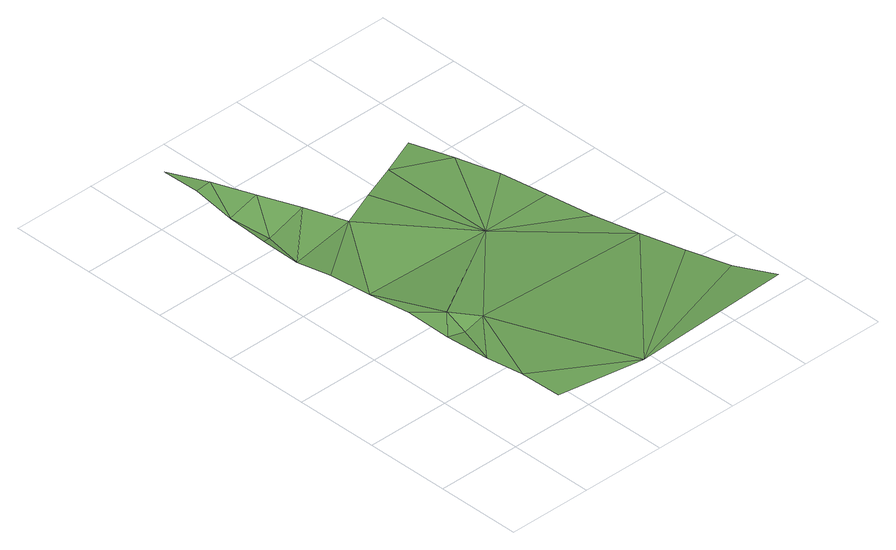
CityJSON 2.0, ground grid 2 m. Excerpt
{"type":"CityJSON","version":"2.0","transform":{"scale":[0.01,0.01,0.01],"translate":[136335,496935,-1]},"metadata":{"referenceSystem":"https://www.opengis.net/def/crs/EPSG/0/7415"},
"CityObjects":{
"plantcover1":{"type":"PlantCover","attributes":{"3df_class":"Forest","bgt_fysiekvoorkomen":"loofbos","bgt_status":"bestaand","identificatienamespace":"NL.IMGeo","begroeidterreindeeloptalud":"false","relatievehoogteligging":0,"aantal_punten":0},"geometry":[{"type":"MultiSurface","lod":"1","boundaries":[[[0,1,2]],[[3,4,1]],[[5,3,6]],[[0,7,8]],[[2,7,0]],[[1,4,2]],[[7,9,8]],[[2,4,7]],[[5,4,3]],[[10,11,9]],[[12,13,14]],[[10,14,11]],[[12,15,13]],[[9,7,16]],[[17,12,14]],[[18,15,12]],[[7,4,16]],[[19,15,20]],[[17,14,10]],[[20,15,18]],[[21,19,20]],[[18,12,17]],[[9,16,10]],[[5,22,4]],[[16,23,10]],[[16,4,22]],[[16,24,23]],[[25,22,5]],[[26,25,5]],[[26,5,27]],[[16,28,24]],[[28,16,29]],[[16,30,29]],[[30,16,31]],[[16,22,31]],[[28,32,24]]]}]}
},
"vertices":[
[129,326,36],[138,224,35],[170,319,31],[151,137,35],[220,319,45],[370,19,20],[164,49,23],[170,369,54],[121,427,47],[112,529,42],[243,722,50],[104,630,39],[120,819,20],[99,813,27],[101,722,23],[96,905,36],[420,519,43],[205,814,55],[167,905,57],[94,997,56],[129,997,60],[92,1088,55],[656,327,18],[327,753,55],[412,784,56],[688,230,12],[723,135,7],[759,40,16],[528,717,63],[560,620,58],[592,522,42],[624,425,26],[496,814,63]
]}
